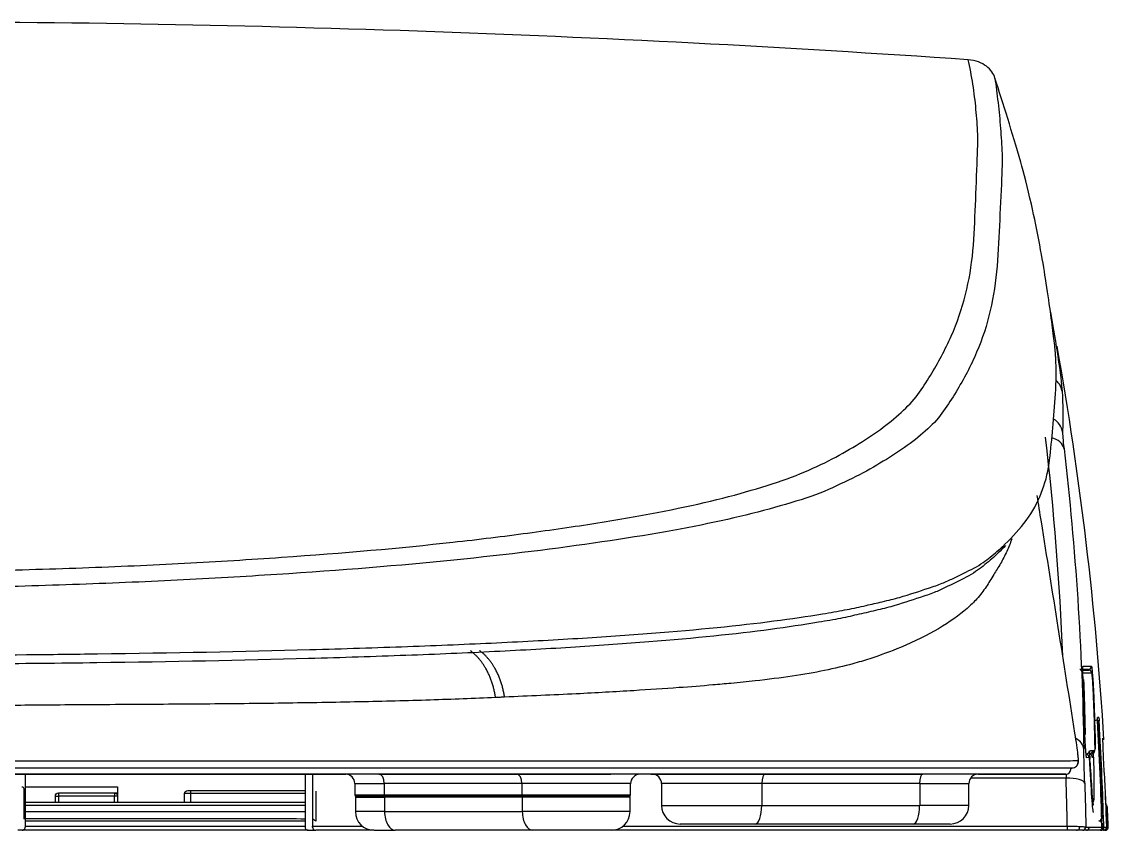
# Model space of a CAD drawing. Header units: millimetres. Extents: x 28 to 2364, y 8 to 1657.
# Drawn here: x 1255.3 to 1429.9, y 463.9 to 593.8 of the extents above; entities that cross this region are included whole.
import ezdxf

# ---------------------------------------------------------------- set-up
doc = ezdxf.new("R2010")
doc.units = ezdxf.units.MM
doc.layers.get('0').update_dxf_attribs({"linetype": 'CONTINUOUS'})

msp = doc.modelspace()

# ---------------------------------------------------------------- linework, layer by layer
for p, q in [((1428.43, 481.5), (1428.24, 481.5)), ((1308.83, 471.4), (1308.83, 469.6)), ((1308.83, 471.4), (1313.56, 471.4)), ((1312.7, 472.9), (1311.56, 472.9)), ((1312.7, 472.9), (1334.82, 472.9)), ((1313.56, 471.4), (1313.56, 469.6)), ((1335.68, 471.4), (1313.56, 471.4)), ((1334.82, 472.9), (1349.98, 472.9)), ((1353.15, 471.4), (1335.68, 471.4)), ((1335.68, 471.4), (1335.68, 469.6)), ((1353.15, 469.6), (1353.15, 471.4)), ((1356.61, 472.9), (1374.73, 472.9)), ((1358.11, 471.4), (1358.11, 467.9)), ((1374.22, 471.4), (1358.11, 471.4)), ((1399.59, 471.4), (1374.22, 471.4)), ((1374.22, 471.4), (1374.22, 467.9)), ((1374.73, 472.9), (1400.1, 472.9)), ((1399.59, 471.4), (1407.49, 471.4)), ((1399.59, 471.4), (1399.59, 467.9)), ((1408.99, 472.9), (1400.1, 472.9)), ((1407.49, 467.9), (1407.49, 471.4)), ((1255.88, 470.9), (1270.72, 470.9)), ((1261.22, 469.9), (1261.22, 469.4)), ((1261.22, 469.9), (1270.22, 469.9)), ((1270.22, 469.9), (1270.22, 469.4)), ((1270.22, 469.9), (1270.72, 469.9)), ((1270.72, 470.9), (1270.72, 469.4)), ((1281.47, 468.4), (1281.49, 469.81)), ((1282.42, 469.81), (1281.49, 469.81)), ((1281.99, 470.3), (1282.42, 470.3)), ((1282.42, 470.3), (1282.42, 469.81)), ((1282.42, 470.3), (1300.85, 470.3)), ((1282.42, 469.81), (1282.42, 468.4)), ((1300.85, 469.81), (1282.42, 469.81)), ((1255.88, 468.4), (1300.85, 468.4)), ((1300.85, 467.9), (1255.88, 467.9)), ((1260.72, 469.4), (1261.22, 469.4)), ((1260.72, 468.4), (1260.72, 469.4)), ((1270.22, 469.4), (1261.22, 469.4)), ((1261.22, 469.4), (1261.22, 468.4)), ((1270.72, 469.4), (1270.22, 469.4)), ((1270.22, 468.4), (1270.22, 469.4)), ((1270.72, 469.4), (1270.72, 468.4)), ((1308.83, 469.6), (1313.56, 469.6)), ((1308.93, 469.2), (1308.93, 466.9)), ((1308.93, 469.2), (1313.62, 469.2)), ((1309.03, 469.4), (1313.68, 469.4)), ((1313.56, 469.6), (1335.68, 469.6)), ((1313.62, 469.2), (1313.62, 466.9)), ((1335.74, 469.2), (1313.62, 469.2)), ((1335.8, 469.4), (1313.68, 469.4)), ((1335.68, 469.6), (1353.15, 469.6)), ((1353.05, 469.2), (1335.74, 469.2)), ((1335.74, 469.2), (1335.74, 466.9)), ((1352.95, 469.4), (1335.8, 469.4)), ((1353.05, 466.9), (1353.05, 469.2)), ((1358.11, 467.9), (1374.22, 467.9)), ((1374.22, 467.9), (1399.59, 467.9)), ((1407.49, 467.9), (1399.59, 467.9)), ((1313.62, 466.9), (1308.93, 466.9)), ((1313.62, 466.9), (1335.74, 466.9)), ((1353.05, 466.9), (1335.74, 466.9)), ((1373.19, 464.9), (1361.11, 464.9)), ((1398.56, 464.9), (1373.19, 464.9)), ((1404.49, 464.9), (1398.56, 464.9)), ((1423.3, 464.56), (1423.3, 463.9)), ((1428.88, 464.41), (1428.89, 464.41)), ((1429.16, 464.4), (1429.18, 464.4)), ((1429.79, 464.38), (1429.8, 464.38)), ((1311.93, 463.9), (1315.34, 463.9)), ((1337.46, 463.9), (1315.34, 463.9)), ((1350.05, 463.9), (1337.46, 463.9)), ((1426.38, 463.9), (1425.95, 463.9)), ((1429.09, 463.9), (1429.1, 463.9)), ((1429.31, 463.9), (1429.29, 463.9))]:
    msp.add_line(p, q)
for centre, radius, start, end in [((1426.38, 475.56), 0.5, 3.2394, 90), ((1307.33, 471.4), 1.5, 0.5153, 90), ((1354.65, 471.4), 1.5, 90, 180.5153), ((1356.61, 471.4), 1.5, 359.9831, 90), ((1408.99, 471.4), 1.5, 90, 179.9831), ((1309.03, 469.6), 0.2, 180, 270), ((1309.13, 469.2), 0.2, 90, 180), ((1352.85, 469.2), 0.2, 0, 90), ((1352.95, 469.6), 0.2, 270, 0), ((1361.11, 467.9), 3, 180, 270), ((1404.49, 467.9), 3, 270, 0), ((1311.93, 466.9), 3, 180, 270), ((1350.05, 466.9), 3, 270, 0), ((1426.38, 464.4), 0.5, 270, 1.4352), ((1428.66, 464.4), 0.5, 270, 1.554)]:
    msp.add_arc(centre, radius, start, end)
at = {"extrusion": (0, 0, -1)}
for centre, start, end in [((-1261.22, 469.4), 0, 90), ((-1270.22, 469.4), 90, 180), ((-1281.99, 469.8), 1, 90)]:
    msp.add_arc(centre, 0.5, start, end, dxfattribs=at)
for centre, major_axis, ratio, start_param, end_param in [((1419.58, 527.43), (3, -0.13), 0.988776, 0.201766, 1.078963), ((1419.82, 524.75), (2.98, 0.35), 0.763919, 0.048594, 1.155338), ((1426.69, 490.23), (0, 0.5), 0.99974, 3.141593, 4.788423), ((1426.77, 489.13), (0, 0.5), 0.99974, 4.786145, 6.283185), ((1427.04, 485.82), (0.5, 0.02), 0.765789, 0.03489, 0.395746), ((1427.94, 481.1), (0, -0.5), 0.999832, 1.630192, 3.141593), ((1422.97, 476.74), (3, 0.05), 0.766004, 0.052272, 0.944775), ((1426.91, 476.7), (0.025, -0.499), 0.999651, 6.234003, 7.819395), ((1426.42, 476.68), (-0.024, 0.499), 0.999579, 4.450421, 4.672664), ((1427.23, 476.72), (-0.025, 0.499), 0.999696, 3.268251, 4.681731), ((1424.05, 474.9), (0, 1), 0.9995, 3.141593, 4.901209), ((1426.38, 475.58), (-0.025, 0.499), 0.99957, 4.710647, 6.233886), ((1425.91, 475.56), (-0.025, 0.499), 0.999505, 4.713072, 4.972585), ((1423.07, 473.7), (0, -0.8), 0.999524, 0, 1.759223), ((1312.7, 471.4), (0, -1.5), 0.573576, 1.570796, 3.141588), ((1334.82, 471.4), (0, 1.5), 0.573576, 4.712389, 6.28318), ((1374.73, 471.4), (0, 1.5), 0.34202, 0, 1.570796), ((1400.1, 471.4), (0, 1.5), 0.34202, 0, 1.570796), ((1423.12, 471.32), (3, 0.1), 0.31411, 0.034489, 1.560491), ((1313.68, 469.6), (0, -0.2), 0.573576, 4.712389, 6.283185), ((1313.74, 469.2), (0, -0.2), 0.573576, 3.141593, 4.712389), ((1335.8, 469.6), (0, 0.2), 0.573576, 1.570796, 3.141593), ((1335.85, 469.2), (0, 0.2), 0.573576, 0, 1.570796), ((1373.19, 467.9), (0, 3), 0.34202, 3.141593, 4.712389), ((1398.56, 467.9), (0, 3), 0.34202, 3.141593, 4.712389), ((1315.34, 466.9), (0, 3), 0.573576, 1.570796, 3.141593), ((1337.46, 466.9), (0, 3), 0.573576, 1.570796, 3.141593), ((1425.79, 464.4), (0, 0.5), 0.999508, 3.141593, 4.739306), ((1428.35, 465.9), (0, -0.5), 0.999762, 0, 1.59878), ((1428.38, 464.9), (0, 0.5), 0.999759, 4.738396, 6.283185), ((1428.66, 464.4), (0, -0.5), 0.999783, 0, 1.597913), ((1429.29, 464.4), (0, -0.5), 0.999842, 0, 1.605157), ((1429.39, 464.4), (0, 0.5), 0.999851, 3.141593, 4.748177)]:
    msp.add_ellipse(centre, major_axis=major_axis, ratio=ratio, start_param=start_param, end_param=end_param)
for points, degree in [([(1407.4, 587.72), (1348.65, 591.81), (1289.33, 593.84), (1229.97, 593.84)], 3), ([(1415.84, 571.28), (1414.45, 576.15), (1413, 580.65), (1411.69, 584.77)], 3), ([(1417.53, 564.52), (1416.94, 567.19), (1416.33, 569.58), (1415.84, 571.28)], 3), ([(1429.2, 478.45), (1427.9, 499.65), (1425.39, 520.77), (1421.67, 541.68)], 3), ([(1422.54, 527.9), (1422.53, 527.56), (1422.61, 526.63), (1422.78, 525.21)], 3), ([(1422.59, 491.9), (1422.1, 503.63), (1421.18, 515.35), (1419.82, 527.05)], 3), ([(1422.78, 525.21), (1424.65, 509.14), (1425.7, 493.03), (1425.96, 476.91)], 3), ([(1229.97, 491.99), (1238.73, 491.99), (1247.53, 492.04), (1256.07, 492.13)], 3), ([(1426.69, 489.73), (1426.32, 489.73), (1425.87, 489.73), (1425.34, 489.73)], 3), ([(1425.43, 489.63), (1425.96, 489.63), (1426.4, 489.63), (1426.77, 489.63)], 3), ([(1425.83, 488.99), (1425.8, 489.82), (1425.8, 490.28), (1425.84, 490.28)], 3), ([(1428.39, 482), (1428.31, 482), (1428.23, 482), (1428.14, 482)], 3), ([(1427.7, 481.6), (1427.78, 481.6), (1427.86, 481.6), (1427.94, 481.6)], 3), ([(1428.88, 464.41), (1428.73, 470.11), (1428.5, 475.81), (1428.16, 481.5)], 3), ([(1428.2, 481.13), (1428.49, 476.06), (1428.71, 470.99), (1428.85, 465.91)], 3), ([(1428.5, 480.31), (1428.48, 480.7), (1428.45, 481.1), (1428.43, 481.5)], 3), ([(1429.12, 465.91), (1428.97, 470.99), (1428.74, 476.06), (1428.44, 481.13)], 3), ([(1425.02, 476.14), (1424.93, 476.89), (1424.77, 478.04), (1424.54, 479.53)], 3), ([(1426.11, 471.45), (1426.04, 473.57), (1425.99, 475.46), (1425.96, 476.91)], 3), ([(1426.85, 476.69), (1426.88, 476.22), (1426.9, 475.77), (1426.93, 475.33)], 3), ([(1427.47, 476.71), (1427.56, 476.72), (1427.65, 476.72), (1427.73, 476.73)], 3), ([(1427.51, 475.65), (1427.49, 476), (1427.48, 476.35), (1427.47, 476.71)], 3), ([(1427.73, 476.73), (1427.76, 476.73), (1427.77, 477.1), (1427.75, 477.78)], 3), ([(1425.04, 475.09), (1425.1, 475.08), (1425.1, 475.45), (1425.02, 476.14)], 3), ([(1426.88, 475.58), (1426.73, 475.58), (1426.57, 475.57), (1426.41, 475.56)], 3), ([(1423.83, 473.9), (1423.91, 473.9), (1423.98, 473.9), (1424.05, 473.9)], 3), ([(1429.25, 473.2), (1429.39, 470.27), (1429.5, 467.34), (1429.59, 464.41)], 3), ([(1255.88, 472.9), (1255.88, 470.07), (1255.88, 467.23), (1255.88, 464.4)], 3), ([(1302.05, 472.9), (1302.05, 470.12), (1302.05, 467.34), (1302.05, 464.56)], 3), ([(1356.42, 472.9), (1355.82, 472.9), (1355.23, 472.9), (1354.64, 472.9)], 3), ([(1356.42, 472.9), (1356.48, 472.9), (1356.55, 472.9), (1356.62, 472.9)], 3), ([(1423.12, 472.26), (1418.01, 472.26), (1412.9, 472.26), (1407.79, 472.26)], 3), ([(1408.98, 472.9), (1413.68, 472.9), (1418.38, 472.9), (1423.07, 472.9)], 3), ([(1423.1, 472.95), (1423.11, 472.73), (1423.11, 472.49), (1423.12, 472.26)], 3), ([(1255.35, 470.9), (1255.51, 470.9), (1255.65, 470.76), (1255.65, 470.6)], 3), ([(1429.8, 464.42), (1429.78, 465.23), (1429.75, 466.04), (1429.71, 466.86)], 3), ([(1429.89, 464.42), (1429.85, 465.52), (1429.8, 466.63), (1429.76, 467.73)], 3), ([(1300.85, 465.71), (1255.65, 465.72)], 1), ([(1302.05, 464.4), (1302.05, 464.45), (1302.05, 464.51), (1302.05, 464.56)], 3), ([(1428.38, 465.4), (1428.47, 465.4), (1428.56, 465.4), (1428.65, 465.4)], 3), ([(1428.88, 464.41), (1428.88, 464.41), (1428.88, 464.4), (1428.88, 464.4)], 3), ([(1429.18, 464.41), (1429.16, 464.91), (1429.15, 465.4), (1429.13, 465.9)], 3), ([(1429.18, 464.4), (1429.18, 464.4), (1429.18, 464.41), (1429.18, 464.41)], 3), ([(1429.59, 464.41), (1429.59, 464.4), (1429.59, 464.39), (1429.59, 464.38)], 3), ([(1429.8, 464.38), (1429.81, 464.39), (1429.81, 464.4), (1429.8, 464.42)], 3), ([(1311.87, 463.9), (1308.77, 463.9), (1305.66, 463.9), (1302.55, 463.9)], 3), ([(1337.3, 463.9), (1330.03, 463.9), (1322.77, 463.9), (1315.5, 463.9)], 3), ([(1428.37, 463.9), (1427.65, 463.9), (1426.8, 463.9), (1425.79, 463.9)], 3), ([(1428.66, 463.9), (1428.57, 463.9), (1428.48, 463.9), (1428.39, 463.9)], 3), ([(1429.1, 463.9), (1429.11, 463.9), (1429.11, 463.9), (1429.12, 463.9)], 3), ([(1429.39, 463.9), (1429.36, 463.9), (1429.34, 463.9), (1429.31, 463.9)], 3)]:
    msp.add_open_spline(points, degree=degree)
for points, knots in [([(1229.97, 505.37), (1235.97, 505.39), (1241.9, 505.47), (1253.66, 505.72), (1259.45, 505.88), (1270.67, 506.29), (1276.14, 506.54), (1286.8, 507.1), (1292.03, 507.43), (1307.05, 508.46), (1316.19, 509.27), (1328.75, 510.66), (1332.76, 511.15), (1340.42, 512.18), (1344.1, 512.71), (1354.54, 514.37), (1360.69, 515.53), (1368.64, 517.44), (1371.07, 518.11), (1375.7, 519.46), (1377.85, 520.17), (1383.51, 522.44), (1386.59, 524.07), (1392.15, 527.44), (1394.59, 529.18), (1397.61, 531.97), (1398.58, 532.91), (1400, 534.93), (1400.67, 535.95), (1402.57, 539.05), (1403.7, 541.16), (1406.58, 547.64), (1407.69, 552.2), (1408.37, 559.41), (1408.45, 561.87), (1408.65, 566.84), (1408.76, 569.36), (1408.89, 573.19), (1408.96, 574.47), (1408.86, 577.09), (1408.76, 578.41), (1408.51, 581.09), (1408.35, 582.44), (1408.04, 584.46), (1407.92, 585.14), (1407.66, 586.47), (1407.49, 587.13), (1407.4, 587.72)], [0, 0, 0, 0, 0.03125, 0.03125, 0.0625, 0.0625, 0.09375, 0.09375, 0.125, 0.125, 0.1875, 0.1875, 0.21875, 0.21875, 0.25, 0.25, 0.3125, 0.3125, 0.34375, 0.34375, 0.375, 0.375, 0.4375, 0.4375, 0.5, 0.5, 0.53125, 0.53125, 0.5625, 0.5625, 0.625, 0.625, 0.75, 0.75, 0.8125, 0.8125, 0.875, 0.875, 0.90625, 0.90625, 0.9375, 0.9375, 0.96875, 0.96875, 0.984375, 0.984375, 1, 1, 1, 1]), ([(1411.69, 584.77), (1411.47, 585.47), (1411.02, 586.13), (1409.59, 587.22), (1408.56, 587.64), (1407.4, 587.72)], [0, 0, 0, 0, 0.5, 0.5, 1, 1, 1, 1]), ([(1411.69, 584.77), (1411.83, 583.56), (1412.02, 582.21), (1412.33, 579.46), (1412.47, 578.07), (1412.68, 575.33), (1412.77, 573.97), (1412.87, 571.29), (1412.81, 570), (1412.64, 566.11), (1412.52, 563.56), (1412.27, 558.53), (1412.18, 556.05), (1411.47, 548.8), (1410.35, 544.22), (1407.4, 537.74), (1406.24, 535.63), (1404.3, 532.54), (1403.62, 531.53), (1402.15, 529.54), (1401.14, 528.63), (1398.04, 525.89), (1395.51, 524.25), (1391.27, 521.72), (1389.77, 520.94), (1386.5, 519.36), (1384.77, 518.53), (1380.88, 517.09), (1378.64, 516.44), (1373.92, 515.1), (1371.42, 514.47), (1363.27, 512.63), (1356.98, 511.5), (1342.74, 509.36), (1334.9, 508.37), (1317.78, 506.59), (1308.43, 505.81), (1293.11, 504.79), (1287.78, 504.47), (1276.92, 503.91), (1271.36, 503.67), (1259.93, 503.24), (1254.04, 503.07), (1245.08, 502.85), (1242.08, 502.78), (1236.05, 502.68), (1232.97, 502.64), (1229.97, 502.62)], [0, 0, 0, 0, 0.03125, 0.03125, 0.0625, 0.0625, 0.09375, 0.09375, 0.125, 0.125, 0.1875, 0.1875, 0.25, 0.25, 0.375, 0.375, 0.4375, 0.4375, 0.46875, 0.46875, 0.5, 0.5, 0.5625, 0.5625, 0.59375, 0.59375, 0.625, 0.625, 0.65625, 0.65625, 0.6875, 0.6875, 0.75, 0.75, 0.8125, 0.8125, 0.875, 0.875, 0.90625, 0.90625, 0.9375, 0.9375, 0.96875, 0.96875, 0.984375, 0.984375, 1, 1, 1, 1]), ([(1419.81, 552.57), (1419.59, 553.99), (1419.27, 555.89), (1418.49, 560.06), (1418.02, 562.34), (1417.53, 564.52)], [0, 0, 0, 0, 0.5, 0.5, 1, 1, 1, 1]), ([(1413.27, 509.86), (1414.55, 511.08), (1415.73, 512.36), (1418.75, 516.5), (1419.9, 519.54), (1420.61, 524.46), (1420.76, 526.15), (1421.09, 529.67), (1421.24, 531.48), (1421.49, 535.23), (1421.55, 537.16), (1421.47, 539.41), (1421.46, 539.66), (1421.43, 540.16), (1421.43, 540.37), (1421.35, 541.33), (1421.25, 542.21), (1420.84, 545.54), (1420.42, 548.66), (1419.81, 552.57)], [0, 0, 0, 0, 0.137126, 0.137126, 0.424751, 0.424751, 0.568563, 0.568563, 0.712375, 0.712375, 0.856188, 0.856188, 0.874164, 0.874164, 0.892141, 0.892141, 0.928094, 0.928094, 1, 1, 1, 1]), ([(1420.6, 547.19), (1421.09, 544.44), (1421.48, 542.07), (1422.17, 537.44), (1422.4, 535.54), (1422.48, 534.47)], [0, 0, 0, 0, 0.424774, 0.424774, 1, 1, 1, 1]), ([(1422.48, 534.47), (1422.43, 534.69), (1422.32, 535.13), (1421.99, 535.71), (1421.69, 536.03), (1421.53, 536.17)], [0, 0, 0, 0, 0.334733, 0.684947, 1, 1, 1, 1]), ([(1422.48, 534.47), (1422.48, 534.39), (1422.49, 534.31), (1422.55, 533.18), (1422.58, 532.13), (1422.61, 530.02), (1422.59, 528.95), (1422.54, 527.9)], [0, 0, 0, 0, 0.035538, 0.035538, 0.500613, 0.500613, 1, 1, 1, 1]), ([(1424.54, 479.53), (1422.75, 490.85), (1420.95, 502.17), (1418.92, 514.9), (1418.69, 516.3), (1418.47, 517.71)], [0, 0, 0, 0, 0.889585, 0.889585, 1, 1, 1, 1]), ([(1414.39, 510.75), (1414.15, 510.02), (1413.6, 508.69), (1412.64, 506.8), (1411.4, 504.87), (1410.3, 502.98), (1408.94, 501.18), (1406.6, 498.92), (1402.87, 496.23), (1397.42, 493.56), (1392.49, 491.73), (1387.06, 490.08), (1381.25, 488.9), (1374.09, 487.99), (1369.68, 487.54), (1365.62, 487.18), (1360.53, 486.78), (1353.29, 486.3), (1344.1, 485.78), (1336.8, 485.47), (1332.89, 485.3)], [0, 0, 0, 0, 0.048857, 0.098227, 0.144029, 0.197216, 0.251239, 0.29613, 0.395549, 0.495681, 0.562871, 0.596487, 0.697261, 0.747887, 0.777509, 0.79872, 0.836465, 0.882622, 0.937149, 1, 1, 1, 1]), ([(1390.98, 500.03), (1391.84, 500.23), (1392.73, 500.42), (1394.57, 500.86), (1395.48, 501.09), (1398.02, 501.81), (1399.45, 502.3), (1401.82, 503.07), (1402.55, 503.33), (1403.81, 503.85), (1404.38, 504.11), (1406.11, 504.92), (1407.25, 505.48), (1408.84, 506.33), (1409.35, 506.62), (1410.2, 507.21), (1410.57, 507.51), (1411.68, 508.42), (1412.4, 509.04), (1413.15, 509.74), (1413.21, 509.8), (1413.27, 509.86)], [0, 0, 0, 0, 0.071588, 0.071588, 0.154586, 0.154586, 0.320582, 0.320582, 0.40358, 0.40358, 0.486578, 0.486578, 0.652573, 0.652573, 0.735571, 0.735571, 0.818569, 0.818569, 0.984565, 0.984565, 1, 1, 1, 1]), ([(1413.4, 509.66), (1413.02, 509.26), (1412.62, 508.87), (1411.53, 507.83), (1410.81, 507.2), (1409.33, 505.98), (1408.53, 505.38), (1406.42, 504.22), (1405.28, 503.66), (1403.56, 502.83), (1403, 502.56), (1401.76, 502.03), (1401.05, 501.77), (1398.69, 501), (1397.25, 500.49), (1394.74, 499.77), (1393.85, 499.53), (1391.89, 499.07), (1390.85, 498.84), (1388.89, 498.39), (1387.93, 498.17), (1385.8, 497.74), (1384.59, 497.53), (1380.87, 496.92), (1378.39, 496.53), (1370.01, 495.42), (1363.48, 494.76), (1352.34, 493.87), (1348.39, 493.59), (1340.14, 493.07), (1335.82, 492.83), (1326.76, 492.38), (1322.02, 492.18), (1312.05, 491.81), (1306.8, 491.64), (1290.65, 491.19), (1279.36, 490.96), (1261.43, 490.73), (1255.25, 490.67), (1242.68, 490.58), (1236.35, 490.56), (1229.97, 490.56)], [0, 0, 0, 0, 0.032569, 0.032569, 0.086315, 0.086315, 0.140061, 0.140061, 0.193807, 0.193807, 0.22068, 0.22068, 0.247554, 0.247554, 0.3013, 0.3013, 0.328173, 0.328173, 0.355046, 0.355046, 0.381919, 0.381919, 0.408792, 0.408792, 0.462538, 0.462538, 0.570031, 0.570031, 0.623777, 0.623777, 0.677523, 0.677523, 0.731269, 0.731269, 0.785015, 0.785015, 0.892508, 0.892508, 0.946254, 0.946254, 1, 1, 1, 1]), ([(1256.07, 492.13), (1259.94, 492.16), (1263.76, 492.21), (1279.49, 492.42), (1290.81, 492.64), (1307.01, 493.09), (1312.29, 493.25), (1322.3, 493.62), (1327.06, 493.82), (1336.17, 494.25), (1340.5, 494.49), (1348.79, 495), (1352.77, 495.28), (1363.98, 496.15), (1370.54, 496.8), (1378.99, 497.9), (1381.5, 498.28), (1385.23, 498.88), (1386.45, 499.09), (1388.62, 499.51), (1389.59, 499.72), (1390.71, 499.97), (1390.84, 500), (1390.98, 500.03)], [0, 0, 0, 0, 0.058344, 0.058344, 0.24539, 0.24539, 0.338913, 0.338913, 0.432435, 0.432435, 0.525958, 0.525958, 0.619481, 0.619481, 0.806526, 0.806526, 0.900049, 0.900049, 0.94681, 0.94681, 0.993572, 0.993572, 1, 1, 1, 1]), ([(1426.11, 479.98), (1426.11, 480.2), (1426.1, 480.41), (1426.08, 481.48), (1426.05, 482.34), (1425.98, 485.13), (1425.91, 487.06), (1425.83, 488.99)], [0, 0, 0, 0, 0.0714, 0.0714, 0.357002, 0.357002, 1, 1, 1, 1]), ([(1425.84, 490.28), (1425.85, 490.28), (1425.86, 490.28), (1425.92, 490.28), (1425.96, 490.28), (1426.17, 490.27), (1426.33, 490.27), (1426.74, 490.27), (1426.98, 490.27), (1427.19, 490.27)], [0, 0, 0, 0, 0.020397, 0.020397, 0.101987, 0.101987, 0.428345, 0.428345, 1, 1, 1, 1]), ([(1427.27, 489.17), (1427.26, 489.17), (1427.25, 489.17), (1427.21, 489.17), (1427.18, 489.17), (1427.02, 489.17), (1426.89, 489.17), (1426.5, 489.17), (1426.23, 489.17), (1425.93, 489.17)], [0, 0, 0, 0, 0.020528, 0.020528, 0.102639, 0.102639, 0.431084, 0.431084, 1, 1, 1, 1]), ([(1426.73, 489.57), (1426.72, 489.66), (1426.7, 489.71), (1426.7, 489.73), (1426.69, 489.73), (1426.69, 489.73)], [0, 0, 0, 0, 0.80554, 0.80554, 1, 1, 1, 1]), ([(1427.36, 488.36), (1427.35, 488.46), (1427.33, 488.72), (1427.28, 489.07), (1427.29, 489.14), (1427.23, 489.33), (1427.18, 489.42), (1427.1, 489.52), (1426.96, 489.6), (1426.84, 489.64), (1426.78, 489.63), (1426.77, 489.63)], [0, 0, 0, 0, 0.136312, 0.402937, 0.689956, 0.725642, 0.774047, 0.835703, 0.908192, 0.989585, 1, 1, 1, 1]), ([(1427.19, 490.27), (1427.19, 490.27), (1427.19, 490.27), (1427.2, 490.24), (1427.22, 490.17), (1427.24, 489.94), (1427.26, 489.78), (1427.3, 489.4), (1427.32, 489.17), (1427.36, 488.67), (1427.38, 488.39), (1427.43, 487.84), (1427.45, 487.55), (1427.48, 487), (1427.5, 486.73), (1427.53, 486.25), (1427.54, 486.03), (1427.54, 485.85)], [0, 0, 0, 0, 0.032243, 0.032243, 0.1704, 0.1704, 0.308927, 0.308927, 0.447585, 0.447585, 0.586089, 0.586089, 0.72425, 0.72425, 0.862134, 0.862134, 1, 1, 1, 1]), ([(1427.36, 488.37), (1427.35, 488.4), (1427.35, 488.44), (1427.33, 488.61), (1427.32, 488.74), (1427.3, 488.95), (1427.29, 489.03), (1427.28, 489.14), (1427.27, 489.17), (1427.27, 489.17)], [0, 0, 0, 0, 0.068738, 0.068738, 0.379649, 0.379649, 0.689833, 0.689833, 1, 1, 1, 1]), ([(1425.92, 488.12), (1425.93, 487.91), (1425.94, 487.69), (1425.98, 486.62), (1426.01, 485.76), (1426.09, 483.04), (1426.14, 481.18), (1426.18, 479.31)], [0, 0, 0, 0, 0.073029, 0.073029, 0.365144, 0.365144, 1, 1, 1, 1]), ([(1427.48, 486.52), (1427.48, 486.55), (1427.48, 486.57), (1427.47, 486.72), (1427.46, 486.86), (1427.44, 487.16), (1427.43, 487.33), (1427.41, 487.66), (1427.4, 487.84), (1427.38, 488.13), (1427.37, 488.25), (1427.36, 488.37)], [0, 0, 0, 0, 0.058259, 0.058259, 0.306981, 0.306981, 0.556305, 0.556305, 0.805793, 0.805793, 1, 1, 1, 1]), ([(1427.75, 477.78), (1427.75, 478), (1427.74, 478.21), (1427.72, 479.28), (1427.7, 480.14), (1427.62, 482.84), (1427.55, 484.68), (1427.48, 486.52)], [0, 0, 0, 0, 0.073586, 0.073586, 0.367931, 0.367931, 1, 1, 1, 1]), ([(1427.54, 485.85), (1427.55, 485.64), (1427.56, 485.42), (1427.6, 484.35), (1427.63, 483.5), (1427.72, 480.73), (1427.77, 478.82), (1427.81, 476.91)], [0, 0, 0, 0, 0.071939, 0.071939, 0.359698, 0.359698, 1, 1, 1, 1]), ([(1331.44, 485.22), (1329.72, 485.15), (1326.29, 485.02), (1319.13, 484.74), (1309.66, 484.52), (1297.53, 484.31), (1284.71, 484.17), (1273.4, 484.11), (1264.3, 484.05), (1256.36, 483.99), (1247.84, 483.91), (1238.57, 483.78), (1232.72, 483.65), (1229.97, 483.59)], [0, 0, 0, 0, 0.062779, 0.124978, 0.251187, 0.378232, 0.501477, 0.627514, 0.697003, 0.752138, 0.844064, 0.92668, 1, 1, 1, 1]), ([(1332.89, 485.3), (1332.65, 485.29), (1332.17, 485.26), (1331.68, 485.23), (1331.44, 485.22)], [0, 0, 0, 0, 0.500003, 1, 1, 1, 1]), ([(1428.16, 481.5), (1428.16, 481.55), (1428.15, 481.61), (1428.15, 481.72), (1428.15, 481.77), (1428.14, 481.85), (1428.14, 481.89), (1428.14, 481.95), (1428.14, 481.97), (1428.14, 481.99), (1428.14, 482), (1428.14, 482)], [0, 0, 0, 0, 0.215258, 0.215258, 0.430535, 0.430535, 0.645524, 0.645524, 0.860126, 0.860126, 1, 1, 1, 1]), ([(1428.39, 482), (1428.39, 482), (1428.39, 481.99), (1428.4, 481.95), (1428.4, 481.92), (1428.4, 481.85), (1428.41, 481.81), (1428.41, 481.72), (1428.42, 481.66), (1428.42, 481.57), (1428.43, 481.54), (1428.43, 481.5)], [0, 0, 0, 0, 0.214585, 0.214585, 0.429151, 0.429151, 0.644014, 0.644014, 0.859285, 0.859285, 1, 1, 1, 1]), ([(1428.44, 481.13), (1428.43, 481.13), (1428.43, 481.13), (1428.4, 481.13), (1428.37, 481.13), (1428.3, 481.13), (1428.25, 481.13), (1428.2, 481.13)], [0, 0, 0, 0, 0.079345, 0.079345, 0.396724, 0.396724, 1, 1, 1, 1]), ([(1426.33, 476.09), (1426.33, 476.14), (1426.32, 476.19), (1426.3, 476.44), (1426.29, 476.67), (1426.25, 477.17), (1426.23, 477.44), (1426.2, 478), (1426.18, 478.28), (1426.15, 478.83), (1426.14, 479.1), (1426.12, 479.58), (1426.12, 479.8), (1426.11, 479.98)], [0, 0, 0, 0, 0.051694, 0.051694, 0.241845, 0.241845, 0.431828, 0.431828, 0.621443, 0.621443, 0.810745, 0.810745, 1, 1, 1, 1]), ([(1429.25, 473.2), (1429.18, 474.65), (1429.11, 476.07), (1429.03, 478.1), (1429.02, 478.7), (1429.04, 478.7)], [0, 0, 0, 0, 0.500132, 0.500132, 1, 1, 1, 1]), ([(1426.37, 476.16), (1426.42, 476.16), (1426.47, 476.17), (1426.56, 476.21), (1426.6, 476.23), (1426.67, 476.28), (1426.71, 476.31), (1426.77, 476.39), (1426.8, 476.44), (1426.84, 476.54), (1426.85, 476.6), (1426.85, 476.67), (1426.85, 476.67), (1426.85, 476.68), (1426.85, 476.68), (1426.85, 476.69)], [0, 0, 0, 0, 0.162989, 0.162989, 0.325033, 0.325033, 0.499389, 0.499389, 0.708786, 0.708786, 0.963011, 0.963011, 0.994854, 0.994854, 1, 1, 1, 1]), ([(1426.93, 475.56), (1426.93, 475.58), (1426.93, 475.61), (1426.92, 475.72), (1426.92, 475.81), (1426.91, 475.98), (1426.91, 476.07), (1426.9, 476.23), (1426.9, 476.3), (1426.9, 476.46), (1426.9, 476.53), (1426.9, 476.64), (1426.91, 476.67), (1426.91, 476.69), (1426.91, 476.69), (1426.91, 476.69)], [0, 0, 0, 0, 0.033358, 0.033358, 0.173778, 0.173778, 0.314269, 0.314269, 0.470476, 0.470476, 0.698209, 0.698209, 0.928739, 0.928739, 1, 1, 1, 1]), ([(1426.91, 476.69), (1427.05, 476.69), (1427.18, 476.7), (1427.34, 476.71), (1427.38, 476.71), (1427.41, 476.71)], [0, 0, 0, 0, 0.800924, 0.800924, 1, 1, 1, 1]), ([(1427.41, 476.71), (1427.41, 476.71), (1427.42, 476.69), (1427.43, 476.59), (1427.44, 476.53), (1427.45, 476.37), (1427.46, 476.28), (1427.47, 476.1), (1427.47, 476.01), (1427.48, 475.81), (1427.49, 475.71), (1427.5, 475.53), (1427.5, 475.46), (1427.5, 475.39)], [0, 0, 0, 0, 0.23533, 0.23533, 0.446237, 0.446237, 0.613367, 0.613367, 0.753056, 0.753056, 0.893709, 0.893709, 1, 1, 1, 1]), ([(1229.97, 475.05), (1239.47, 475.06), (1248.98, 475.06), (1267.4, 475.06), (1276.36, 475.07), (1293.75, 475.07), (1302.25, 475.07), (1317.89, 475.08), (1325.12, 475.08), (1338.85, 475.08), (1345.38, 475.08), (1357.38, 475.08), (1362.88, 475.08), (1372.93, 475.08), (1377.49, 475.08), (1385.51, 475.07), (1388.88, 475.07), (1398.1, 475.07), (1403.2, 475.07), (1409.25, 475.07), (1411.01, 475.07), (1413.55, 475.07), (1414.44, 475.07), (1415.28, 475.07)], [0, 0, 0, 0, 0.08517, 0.08517, 0.17034, 0.17034, 0.25551, 0.25551, 0.340679, 0.340679, 0.425849, 0.425849, 0.511019, 0.511019, 0.596189, 0.596189, 0.681359, 0.681359, 0.851699, 0.851699, 0.936868, 0.936868, 1, 1, 1, 1]), ([(1415.28, 475.07), (1415.57, 475.07), (1415.86, 475.07), (1417.24, 475.08), (1418.38, 475.08), (1419.98, 475.08), (1420.55, 475.08), (1421.07, 475.08)], [0, 0, 0, 0, 0.136749, 0.136749, 0.66523, 0.66523, 1, 1, 1, 1]), ([(1421.07, 475.08), (1421.37, 475.08), (1421.65, 475.08), (1423.41, 475.08), (1424.44, 475.09), (1425.04, 475.09)], [0, 0, 0, 0, 0.154886, 0.154886, 1, 1, 1, 1]), ([(1424.07, 473.92), (1424.13, 473.91), (1424.34, 473.91), (1424.65, 474.06), (1424.89, 474.32), (1425.02, 474.56), (1425.08, 474.77), (1425.11, 475.06), (1425.1, 475.37), (1425.05, 475.88), (1425.01, 476.16)], [0, 0, 0, 0, 0.030677, 0.101727, 0.159891, 0.215854, 0.281585, 0.391606, 0.689892, 1, 1, 1, 1]), ([(1426.38, 475.69), (1426.38, 475.69), (1426.38, 475.7), (1426.36, 475.81), (1426.34, 475.98), (1426.33, 476.12)], [0, 0, 0, 0, 0.139882, 0.459103, 1, 1, 1, 1]), ([(1426.41, 475.56), (1426.41, 475.56), (1426.4, 475.56), (1426.39, 475.59), (1426.38, 475.66), (1426.36, 475.86), (1426.34, 475.97), (1426.33, 476.09)], [0, 0, 0, 0, 0.122566, 0.122566, 0.630035, 0.630035, 1, 1, 1, 1]), ([(1427.54, 466.76), (1427.46, 466.78), (1427.37, 467.64), (1427.15, 470.75), (1427.02, 473.01), (1426.88, 475.58)], [0, 0, 0, 0, 0.495234, 0.495234, 1, 1, 1, 1]), ([(1426.93, 475.59), (1426.93, 475.62), (1426.92, 475.75), (1426.91, 475.98), (1426.9, 476.25), (1426.9, 476.47), (1426.9, 476.57), (1426.9, 476.58), (1426.9, 476.58)], [0, 0, 0, 0, 0.063323, 0.253717, 0.45179, 0.676865, 0.940756, 1, 1, 1, 1]), ([(1426.91, 476.19), (1426.95, 476.19), (1427, 476.18), (1427.08, 476.13), (1427.12, 476.1), (1427.18, 476.02), (1427.2, 475.98), (1427.24, 475.88), (1427.25, 475.84), (1427.27, 475.76), (1427.28, 475.72), (1427.28, 475.67), (1427.28, 475.66), (1427.28, 475.6), (1427.28, 475.56), (1427.28, 475.53)], [0, 0, 0, 0, 0.277575, 0.277575, 0.510651, 0.510651, 0.677498, 0.677498, 0.801406, 0.801406, 0.875913, 0.875913, 0.913926, 0.913926, 1, 1, 1, 1]), ([(1427.5, 475.39), (1427.57, 473.35), (1427.6, 471.59), (1427.59, 469.14), (1427.55, 468.48), (1427.43, 468.47), (1427.35, 469.13), (1427.17, 471.57), (1427.06, 473.32), (1426.94, 475.36)], [0, 0, 0, 0, 0.25, 0.25, 0.5, 0.5, 0.75, 0.75, 1, 1, 1, 1]), ([(1424.05, 473.9), (1423.46, 473.9), (1422.44, 473.9), (1420.22, 473.9), (1419.39, 473.9), (1417.44, 473.9), (1416.31, 473.9), (1414.13, 473.9), (1413.02, 473.9), (1410.14, 473.9), (1408.4, 473.9), (1402.39, 473.9), (1397.33, 473.9), (1388.17, 473.9), (1384.83, 473.9), (1376.88, 473.9), (1372.36, 473.9), (1362.37, 473.9), (1356.9, 473.9), (1344.96, 473.9), (1338.47, 473.9), (1324.79, 473.9), (1317.6, 473.9), (1302.03, 473.9), (1293.56, 473.9), (1276.23, 473.9), (1267.3, 473.9), (1248.93, 473.9), (1239.44, 473.9), (1229.97, 473.9)], [0, 0, 0, 0, 0.125, 0.125, 0.1875, 0.1875, 0.25, 0.25, 0.3125, 0.3125, 0.375, 0.375, 0.5, 0.5, 0.5625, 0.5625, 0.625, 0.625, 0.6875, 0.6875, 0.75, 0.75, 0.8125, 0.8125, 0.875, 0.875, 0.9375, 0.9375, 1, 1, 1, 1]), ([(1423.09, 472.92), (1423.14, 472.91), (1423.31, 472.9), (1423.52, 473.02), (1423.64, 473.12), (1423.67, 473.15)], [0, 0, 0, 0, 0.225997, 0.784474, 1, 1, 1, 1]), ([(1426.97, 474.66), (1427.06, 473), (1427.15, 471.53), (1427.35, 468.81), (1427.44, 467.95), (1427.51, 467.96), (1427.52, 467.96), (1427.52, 467.97)], [0, 0, 0, 0, 0.40332, 0.40332, 0.963808, 0.963808, 1, 1, 1, 1]), ([(1423.07, 472.9), (1422.5, 472.9), (1421.47, 472.9), (1419.27, 472.9), (1418.43, 472.9), (1416.49, 472.9), (1415.36, 472.9), (1413.19, 472.9), (1412.09, 472.9), (1409.24, 472.9), (1407.51, 472.9), (1401.56, 472.9), (1396.53, 472.9), (1387.44, 472.9), (1384.13, 472.9), (1376.25, 472.9), (1371.77, 472.9), (1361.85, 472.9), (1356.4, 472.9), (1344.52, 472.9), (1338.06, 472.9), (1324.45, 472.9), (1317.29, 472.9), (1301.78, 472.9), (1293.35, 472.9), (1276.09, 472.9), (1267.19, 472.9), (1248.88, 472.9), (1239.42, 472.9), (1229.97, 472.9)], [0, 0, 0, 0, 0.125, 0.125, 0.1875, 0.1875, 0.25, 0.25, 0.3125, 0.3125, 0.375, 0.375, 0.5, 0.5, 0.5625, 0.5625, 0.625, 0.625, 0.6875, 0.6875, 0.75, 0.75, 0.8125, 0.8125, 0.875, 0.875, 0.9375, 0.9375, 1, 1, 1, 1]), ([(1229.97, 472.9), (1234.59, 472.9), (1239.11, 472.9), (1247.97, 472.9), (1252.29, 472.9), (1260.37, 472.9), (1264.19, 472.9), (1271.47, 472.9), (1274.91, 472.9), (1284.46, 472.9), (1289.97, 472.9), (1299.66, 472.9), (1303.77, 472.9), (1307.39, 472.9)], [0, 0, 0, 0, 0.125941, 0.125941, 0.251881, 0.251881, 0.377822, 0.377822, 0.503763, 0.503763, 0.755644, 0.755644, 1, 1, 1, 1]), ([(1300.85, 472.9), (1300.85, 471.89), (1300.85, 470.88), (1300.85, 468.63), (1300.85, 467.39), (1300.85, 465.56), (1300.85, 464.98), (1300.85, 464.4)], [0, 0, 0, 0, 0.355731, 0.355731, 0.794974, 0.794974, 1, 1, 1, 1]), ([(1423.3, 464.56), (1423.27, 466.38), (1423.24, 468.2), (1423.16, 470.77), (1423.14, 471.51), (1423.12, 472.26)], [0, 0, 0, 0, 0.709601, 0.709601, 1, 1, 1, 1]), ([(1426.11, 471.45), (1426.14, 470.7), (1426.16, 469.95), (1426.23, 467.6), (1426.26, 466.01), (1426.29, 464.41)], [0, 0, 0, 0, 0.32025, 0.32025, 1, 1, 1, 1]), ([(1255.65, 470.6), (1255.65, 470.6), (1255.65, 470.6), (1255.65, 470.59), (1255.65, 470.58), (1255.65, 470.55), (1255.65, 470.54), (1255.65, 470.5), (1255.65, 470.48), (1255.65, 470.46)], [0, 0, 0, 0, 0.185154, 0.185154, 0.456769, 0.456769, 0.728385, 0.728385, 1, 1, 1, 1]), ([(1255.65, 470.46), (1255.65, 470.27), (1255.65, 470.08), (1255.65, 469.13), (1255.65, 468.37), (1255.65, 466.98), (1255.65, 466.35), (1255.65, 465.72), (1255.65, 465.72), (1255.65, 465.72)], [0, 0, 0, 0, 0.120183, 0.120183, 0.600915, 0.600915, 0.999475, 0.999475, 1, 1, 1, 1]), ([(1302.55, 470.21), (1302.55, 469.9), (1302.55, 469.58), (1302.55, 467.96), (1302.55, 466.67), (1302.55, 465.37)], [0, 0, 0, 0, 0.195973, 0.195973, 1, 1, 1, 1]), ([(1429.63, 467.89), (1429.63, 467.39), (1429.62, 467.12), (1429.57, 467.12), (1429.51, 468.03), (1429.42, 469.54)], [0, 0, 0, 0, 0.354133, 0.354133, 1, 1, 1, 1]), ([(1429.79, 464.42), (1429.76, 465.34), (1429.72, 466.26), (1429.68, 467.44), (1429.67, 467.71), (1429.66, 467.97)], [0, 0, 0, 0, 0.779279, 0.779279, 1, 1, 1, 1]), ([(1255.88, 466.9), (1258.51, 466.9), (1261.13, 466.9), (1268.2, 466.9), (1272.64, 466.9), (1281.31, 466.9), (1285.56, 466.9), (1293.48, 466.9), (1297.17, 466.9), (1300.85, 466.9)], [0, 0, 0, 0, 0.175329, 0.175329, 0.471312, 0.471312, 0.754249, 0.754249, 1, 1, 1, 1]), ([(1300.85, 466.87), (1297.16, 466.87), (1293.47, 466.87), (1285.54, 466.88), (1281.3, 466.88), (1272.62, 466.88), (1268.18, 466.88), (1261.13, 466.88), (1258.5, 466.88), (1255.88, 466.88)], [0, 0, 0, 0, 0.246147, 0.246147, 0.529046, 0.529046, 0.824987, 0.824987, 1, 1, 1, 1]), ([(1255.38, 463.9), (1255.43, 463.9), (1255.49, 463.91), (1255.59, 463.94), (1255.64, 463.97), (1255.72, 464.03), (1255.76, 464.07), (1255.82, 464.16), (1255.85, 464.21), (1255.87, 464.31), (1255.88, 464.35), (1255.88, 464.4)], [0, 0, 0, 0, 0.201471, 0.201471, 0.402661, 0.402661, 0.608179, 0.608179, 0.823699, 0.823699, 1, 1, 1, 1]), ([(1300.85, 465.37), (1299.75, 465.37), (1298.65, 465.37), (1292.22, 465.37), (1286.88, 465.37), (1272.99, 465.38), (1264.44, 465.38), (1255.88, 465.38)], [0, 0, 0, 0, 0.073444, 0.073444, 0.42921, 0.42921, 1, 1, 1, 1]), ([(1255.88, 464.56), (1258.31, 464.56), (1260.74, 464.56), (1275.73, 464.56), (1288.29, 464.56), (1300.85, 464.56)], [0, 0, 0, 0, 0.162087, 0.162087, 1, 1, 1, 1]), ([(1300.85, 464.4), (1300.85, 464.34), (1300.86, 464.28), (1300.9, 464.17), (1300.93, 464.12), (1301.01, 464.03), (1301.06, 463.99), (1301.16, 463.93), (1301.21, 463.91), (1301.3, 463.9), (1301.32, 463.9), (1301.35, 463.9)], [0, 0, 0, 0, 0.229591, 0.229591, 0.459538, 0.459538, 0.683418, 0.683418, 0.895796, 0.895796, 1, 1, 1, 1]), ([(1302.05, 464.56), (1302.39, 464.56), (1302.72, 464.56), (1304.39, 464.56), (1305.72, 464.56), (1308.08, 464.56), (1309.1, 464.56), (1310.12, 464.56)], [0, 0, 0, 0, 0.123906, 0.123906, 0.619531, 0.619531, 1, 1, 1, 1]), ([(1302.05, 464.4), (1302.05, 464.35), (1302.06, 464.31), (1302.08, 464.23), (1302.1, 464.19), (1302.14, 464.1), (1302.18, 464.06), (1302.27, 463.98), (1302.33, 463.95), (1302.44, 463.91), (1302.49, 463.9), (1302.55, 463.9), (1302.55, 463.9), (1302.55, 463.9)], [0, 0, 0, 0, 0.139954, 0.139954, 0.278755, 0.278755, 0.475284, 0.475284, 0.748874, 0.748874, 0.995299, 0.995299, 1, 1, 1, 1]), ([(1302.07, 465.71), (1302.09, 465.71), (1302.11, 465.7), (1302.18, 465.67), (1302.22, 465.64), (1302.33, 465.56), (1302.39, 465.51), (1302.49, 465.42), (1302.52, 465.4), (1302.55, 465.37), (1302.55, 465.37), (1302.55, 465.37)], [0, 0, 0, 0, 0.21332, 0.21332, 0.480242, 0.480242, 0.845457, 0.845457, 0.994366, 0.994366, 1, 1, 1, 1]), ([(1351.83, 464.56), (1363.57, 464.56), (1375.31, 464.56), (1399.14, 464.56), (1411.22, 464.56), (1423.3, 464.56)], [0, 0, 0, 0, 0.492842, 0.492842, 1, 1, 1, 1]), ([(1423.3, 464.56), (1423.44, 464.56), (1423.58, 464.56), (1424.05, 464.55), (1424.38, 464.55), (1424.99, 464.53), (1425.27, 464.52), (1425.75, 464.5), (1425.94, 464.48), (1426.2, 464.45), (1426.28, 464.43), (1426.29, 464.41)], [0, 0, 0, 0, 0.08895, 0.08895, 0.305758, 0.305758, 0.533607, 0.533607, 0.767451, 0.767451, 1, 1, 1, 1]), ([(1424.81, 463.9), (1424.81, 463.9), (1424.81, 463.9), (1424.87, 463.9), (1424.92, 463.91), (1425.03, 463.95), (1425.09, 463.98), (1425.18, 464.06), (1425.21, 464.1), (1425.26, 464.19), (1425.27, 464.22), (1425.29, 464.31), (1425.3, 464.35), (1425.3, 464.4)], [0, 0, 0, 0, 0.004734, 0.004734, 0.247268, 0.247268, 0.5197, 0.5197, 0.717431, 0.717431, 0.85815, 0.85815, 1, 1, 1, 1]), ([(1426.29, 464.41), (1426.3, 464.41), (1426.31, 464.41), (1426.36, 464.41), (1426.4, 464.41), (1426.61, 464.41), (1426.77, 464.41), (1427.55, 464.41), (1428.11, 464.41), (1428.7, 464.41), (1428.79, 464.41), (1428.88, 464.41)], [0, 0, 0, 0, 0.010315, 0.010315, 0.051574, 0.051574, 0.216609, 0.216609, 0.876758, 0.876758, 1, 1, 1, 1]), ([(1428.88, 464.4), (1428.88, 464.35), (1428.87, 464.31), (1428.85, 464.23), (1428.83, 464.19), (1428.78, 464.11), (1428.75, 464.06), (1428.66, 463.98), (1428.6, 463.95), (1428.48, 463.91), (1428.43, 463.9), (1428.37, 463.9), (1428.37, 463.9), (1428.37, 463.9)], [0, 0, 0, 0, 0.138061, 0.138061, 0.274948, 0.274948, 0.470226, 0.470226, 0.744912, 0.744912, 0.995332, 0.995332, 1, 1, 1, 1]), ([(1429.18, 464.4), (1429.18, 464.35), (1429.17, 464.31), (1429.15, 464.22), (1429.13, 464.19), (1429.09, 464.1), (1429.05, 464.06), (1428.96, 463.98), (1428.91, 463.95), (1428.8, 463.91), (1428.74, 463.9), (1428.69, 463.9), (1428.69, 463.9), (1428.69, 463.9)], [0, 0, 0, 0, 0.141712, 0.141712, 0.282291, 0.282291, 0.479936, 0.479936, 0.752452, 0.752452, 0.995268, 0.995268, 1, 1, 1, 1]), ([(1428.85, 465.91), (1428.9, 465.91), (1428.94, 465.91), (1429.03, 465.91), (1429.08, 465.91), (1429.12, 465.91)], [0, 0, 0, 0, 0.500868, 0.500868, 1, 1, 1, 1]), ([(1429.15, 464.91), (1429.14, 464.91), (1429.13, 464.91), (1429.1, 464.91), (1429.07, 464.91), (1428.99, 464.91), (1428.93, 464.91), (1428.88, 464.91)], [0, 0, 0, 0, 0.079343, 0.079343, 0.396716, 0.396716, 1, 1, 1, 1]), ([(1428.88, 464.91), (1428.88, 464.82), (1428.88, 464.74), (1428.89, 464.57), (1428.89, 464.49), (1428.89, 464.41)], [0, 0, 0, 0, 0.524848, 0.524848, 1, 1, 1, 1]), ([(1428.89, 464.41), (1428.9, 464.41), (1428.91, 464.41), (1428.94, 464.41), (1428.97, 464.41), (1429.06, 464.41), (1429.11, 464.41), (1429.16, 464.41)], [0, 0, 0, 0, 0.079343, 0.079343, 0.396715, 0.396715, 1, 1, 1, 1]), ([(1429.59, 464.38), (1429.59, 464.34), (1429.58, 464.29), (1429.56, 464.21), (1429.54, 464.17), (1429.49, 464.09), (1429.45, 464.05), (1429.35, 463.97), (1429.29, 463.94), (1429.18, 463.91), (1429.13, 463.9), (1429.09, 463.9), (1429.08, 463.9), (1429.08, 463.9)], [0, 0, 0, 0, 0.144178, 0.144178, 0.286976, 0.286976, 0.495818, 0.495818, 0.788302, 0.788302, 0.995236, 0.995236, 1, 1, 1, 1]), ([(1429.16, 464.41), (1429.16, 464.49), (1429.16, 464.57), (1429.15, 464.74), (1429.15, 464.82), (1429.15, 464.91)], [0, 0, 0, 0, 0.471787, 0.471787, 1, 1, 1, 1]), ([(1429.18, 464.41), (1429.25, 464.41), (1429.32, 464.41), (1429.46, 464.41), (1429.53, 464.41), (1429.59, 464.41)], [0, 0, 0, 0, 0.499589, 0.499589, 1, 1, 1, 1]), ([(1429.31, 463.9), (1429.31, 463.9), (1429.32, 463.9), (1429.36, 463.9), (1429.41, 463.9), (1429.51, 463.94), (1429.57, 463.97), (1429.66, 464.04), (1429.7, 464.08), (1429.75, 464.17), (1429.77, 464.21), (1429.8, 464.29), (1429.8, 464.34), (1429.8, 464.38)], [0, 0, 0, 0, 0.004819, 0.004819, 0.206828, 0.206828, 0.496494, 0.496494, 0.706896, 0.706896, 0.85278, 0.85278, 1, 1, 1, 1]), ([(1429.61, 464.41), (1429.64, 464.41), (1429.67, 464.41), (1429.73, 464.42), (1429.76, 464.42), (1429.79, 464.42)], [0, 0, 0, 0, 0.500943, 0.500943, 1, 1, 1, 1]), ([(1429.8, 464.42), (1429.81, 464.42), (1429.81, 464.42), (1429.82, 464.42), (1429.83, 464.42), (1429.85, 464.42), (1429.87, 464.42), (1429.89, 464.42)], [0, 0, 0, 0, 0.106122, 0.106122, 0.322, 0.322, 1, 1, 1, 1]), ([(1255.38, 463.9), (1255.26, 463.9), (1255.15, 463.9), (1254.91, 463.9), (1254.8, 463.9), (1254.68, 463.9)], [0, 0, 0, 0, 0.5, 0.5, 1, 1, 1, 1]), ([(1301.35, 463.9), (1289.01, 463.9), (1276.67, 463.9), (1261.35, 463.9), (1258.36, 463.9), (1255.38, 463.9)], [0, 0, 0, 0, 0.805318, 0.805318, 1, 1, 1, 1]), ([(1301.35, 463.9), (1301.59, 463.9), (1301.82, 463.9), (1302.22, 463.9), (1302.39, 463.9), (1302.55, 463.9)], [0, 0, 0, 0, 0.583342, 0.583342, 1, 1, 1, 1]), ([(1423.3, 463.9), (1422.97, 463.9), (1422.63, 463.9), (1420.97, 463.9), (1419.63, 463.9), (1412.97, 463.9), (1407.63, 463.9), (1384.89, 463.9), (1367.47, 463.9), (1350.06, 463.9)], [0, 0, 0, 0, 0.013653, 0.013653, 0.068264, 0.068264, 0.286707, 0.286707, 1, 1, 1, 1]), ([(1425.79, 463.9), (1425.78, 463.9), (1425.72, 463.9), (1425.5, 463.9), (1425.34, 463.9), (1424.94, 463.9), (1424.71, 463.9), (1424.2, 463.9), (1423.93, 463.9), (1423.53, 463.9), (1423.42, 463.9), (1423.3, 463.9)], [0, 0, 0, 0, 0.234162, 0.234162, 0.468761, 0.468761, 0.696182, 0.696182, 0.911707, 0.911707, 1, 1, 1, 1]), ([(1429.08, 463.9), (1429.02, 463.9), (1428.96, 463.9), (1428.82, 463.9), (1428.76, 463.9), (1428.69, 463.9)], [0, 0, 0, 0, 0.499939, 0.499939, 1, 1, 1, 1]), ([(1429.29, 463.9), (1429.26, 463.9), (1429.23, 463.9), (1429.17, 463.9), (1429.13, 463.9), (1429.1, 463.9)], [0, 0, 0, 0, 0.474691, 0.474691, 1, 1, 1, 1])]:
    msp.add_open_spline(points, degree=3, knots=knots)
for points, weights in [([(1331.44, 485.22), (1330.7, 490.38), (1327.41, 492.73)], [1, 0.842216339559, 0.888407494469]), ([(1332.89, 485.3), (1332.15, 490.45), (1328.84, 492.79)], [1, 0.842237817415, 0.888526271685])]:
    msp.add_rational_spline(points, weights, degree=2)

doc.saveas('drawing.dxf')
